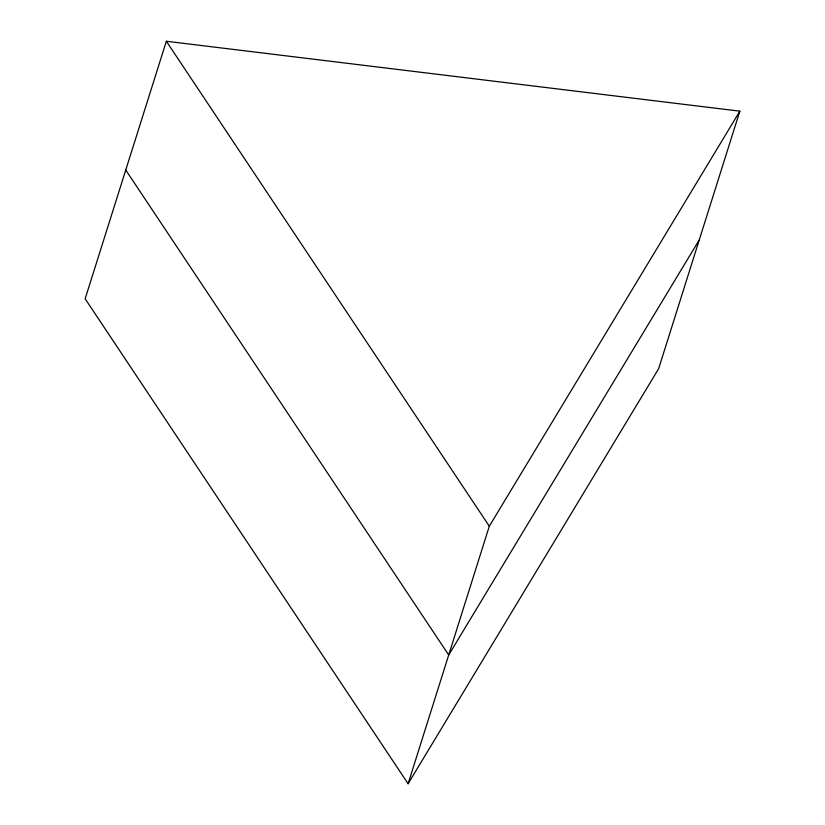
<?xml version="1.0" encoding="UTF-8"?>
<svg xmlns="http://www.w3.org/2000/svg" width="825" height="825" viewBox="0 0 825 825"><rect width="100%" height="100%" fill="white"/><g stroke="black" fill="none" stroke-linecap="round" stroke-linejoin="round"><path stroke-width="1.24" d="M166.351 41.25L85.15 298.784L408.107 783.75L658.649 368.692L739.85 111.169L166.351 41.25L489.308 526.216L408.107 783.75M489.308 526.216L739.85 111.169M699.249 239.931L448.707 654.988L125.751 170.012"/></g></svg>
